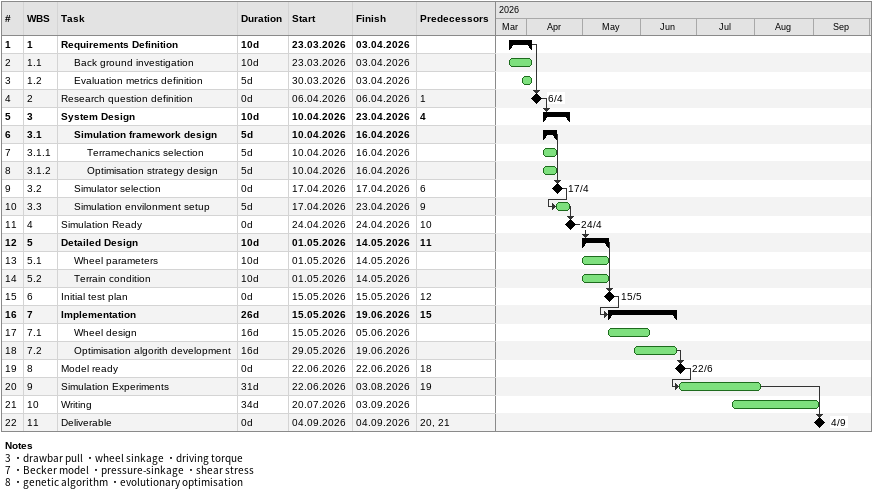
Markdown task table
| ID | WBS | Task | Duration | Start | Finish | Predecessors |
|---|---|---|---|---|---|---|
| 1 | 1 | **Requirements Definition** | 10d | 2026-03-23 | 2026-04-03 |  |
| 2 | 1.1 | Back ground investigation | 10d | 2026-03-23 | 2026-04-03 |  |
| 3 | 1.2 | Evaluation metrics definition | 5d | 2026-03-30 | 2026-04-03 |  |
| 4 | 2 | Research question definition | 0d | 2026-04-06 | 2026-04-06 | 1 |
| 5 | 3 | **System Design** | 10d | 2026-04-10 | 2026-04-23 | 4 |
| 6 | 3.1 | **Simulation framework design** | 5d | 2026-04-10 | 2026-04-16 |  |
| 7 | 3.1.1 | Terramechanics selection | 5d | 2026-04-10 | 2026-04-16 |  |
| 8 | 3.1.2 | Optimisation strategy design | 5d | 2026-04-10 | 2026-04-16 |  |
| 9 | 3.2 | Simulator selection | 0d | 2026-04-17 | 2026-04-17 | 6 |
| 10 | 3.3 | Simulation envilonment setup | 5d | 2026-04-17 | 2026-04-23 | 9 |
| 11 | 4 | Simulation Ready | 0d | 2026-04-24 | 2026-04-24 | 10 |
| 12 | 5 | **Detailed Design** | 10d | 2026-05-01 | 2026-05-14 | 11 |
| 13 | 5.1 | Wheel parameters | 10d | 2026-05-01 | 2026-05-14 |  |
| 14 | 5.2 | Terrain condition | 10d | 2026-05-01 | 2026-05-14 |  |
| 15 | 6 | Initial test plan | 0d | 2026-05-15 | 2026-05-15 | 12 |
| 16 | 7 | **Implementation** | 26d | 2026-05-15 | 2026-06-19 | 15 |
| 17 | 7.1 | Wheel design | 16d | 2026-05-15 | 2026-06-05 |  |
| 18 | 7.2 | Optimisation algorith development | 16d | 2026-05-29 | 2026-06-19 |  |
| 19 | 8 | Model ready | 0d | 2026-06-22 | 2026-06-22 | 18 |
| 20 | 9 | Simulation Experiments | 31d | 2026-06-22 | 2026-08-03 | 19 |
| 21 | 10 | Writing | 34d | 2026-07-20 | 2026-09-03 |  |
| 22 | 11 | Deliverable | 0d | 2026-09-04 | 2026-09-04 | 20, 21 |

Notes
- 3: ・drawbar pull ・wheel sinkage ・driving torque
- 7: ・Becker model ・pressure-sinkage ・shear stress
- 8: ・genetic algorithm ・evolutionary optimisation
